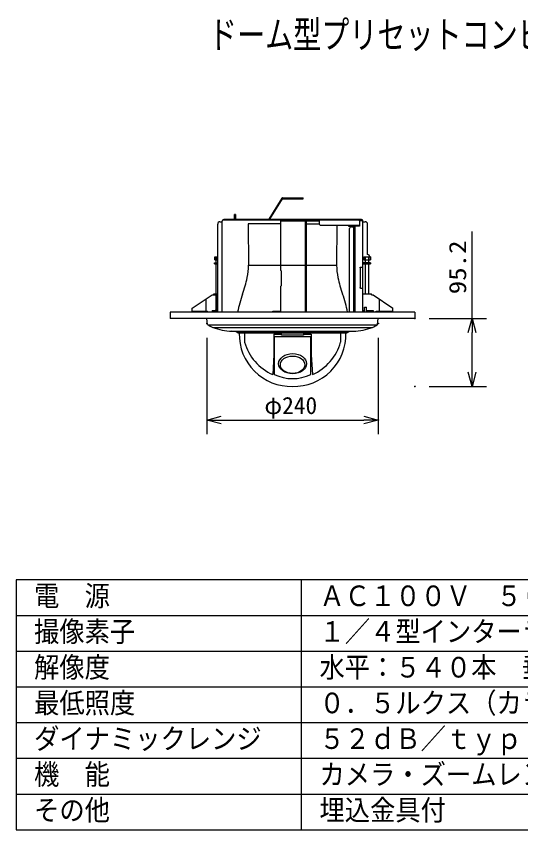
# Model space of a CAD drawing. Units: millimetres, scale not verified. Extents: x -63 to 63, y -57 to 57.
# Drawn here: x -62.5 to 8.2, y -56.5 to 57.4 of the extents above; entities that cross this region are included whole.
import ezdxf
from ezdxf.enums import TextEntityAlignment as Align

# ---------------------------------------------------------------- set-up
doc = ezdxf.new("R2010")
doc.units = ezdxf.units.MM
doc.header["$LTSCALE"] = 0.190236
doc.header["$PDMODE"] = 32
doc.header["$PDSIZE"] = 0.0951
for name, color, linetype in [('0-0_MOJI1', 2, 'Continuous'), ('0-2_GAIKEI', 7, 'Continuous'), ('0-3_WAKU', 7, 'Continuous')]:
    doc.layers.add(name, color=color, linetype=linetype)
doc.styles.add('ＭＳ ゴシック', font='')
doc.styles.get('ＭＳ ゴシック').set_extended_font_data('MS Gothic')

# ---------------------------------------------------------------- blocks, each defined once
blk = doc.blocks.new('_OPEN30')
at = {"layer": '0-3_WAKU'}
blk.add_line((0, 0), (-1, 0), dxfattribs=at)
blk.add_lwpolyline([(-1, 0.26795), (0, 0), (-1, -0.26795)], dxfattribs=at)

msp = doc.modelspace()

# ---------------------------------------------------------------- linework, layer by layer
at = {"layer": '0-2_GAIKEI', "color": 1}
for p, q in [((-25.272, 31.9194), (-27.0989, 29.0063)), ((-25.272, 31.9194), (-27.0989, 29.0063)), ((-25.2704, 31.922), (-25.272, 31.9194)), ((-25.1726, 31.9746), (-22.2987, 31.9746)), ((-25.1726, 31.9746), (-22.2987, 31.9746)), ((-23.7681, 31.8569), (-23.7681, 31.9746)), ((-22.2987, 31.8569), (-22.2987, 31.9746)), ((-22.2987, 31.8569), (-22.2987, 31.9746)), ((-26.9601, 29.0063), (-25.1726, 31.8569)), ((-26.9601, 29.0063), (-25.1726, 31.8569)), ((-25.1726, 31.8569), (-22.2987, 31.8569)), ((-25.1726, 31.8569), (-22.2987, 31.8569)), ((-25.4336, 21.8166), (-25.4336, 28.8885)), ((-21.9558, 15.9682), (-21.9558, 28.6242)), ((-21.8383, 15.9682), (-21.8383, 28.6242)), ((-29.9376, 22.5608), (-17.5982, 22.5608)), ((-25.3355, 21.7186), (-25.4336, 21.8166)), ((-25.3355, 19.7105), (-25.3355, 21.7186)), ((-25.4336, 19.6124), (-25.3355, 19.7105)), ((-25.4336, 16.125), (-25.4336, 19.6124)), ((-26.5548, 15.9682), (-26.5548, 16.125)), ((-26.5548, 16.125), (-25.4336, 16.125)), ((-31.5683, 13.1668), (-31.0025, 13.1668)), ((-25.3103, 13.0492), (-31.306, 13.0492)), ((-16.5876, 13.147), (-30.949, 13.147)), ((-30.5032, 13.0492), (-30.5032, 11.7793)), ((-26.3899, 12.8746), (-26.3899, 12.566)), ((-26.3899, 12.566), (-26.3899, 9.9851)), ((-26.3899, 12.566), (-21.1458, 12.566)), ((-26.3387, 12.566), (-26.3387, 7.2597)), ((-22.2256, 13.0492), (-25.3103, 13.0492)), ((-25.3103, 12.7717), (-25.3103, 12.8746)), ((-22.2256, 12.7717), (-25.3103, 12.7717)), ((-17.0325, 13.0492), (-22.2256, 13.0492)), ((-22.2256, 12.8746), (-22.2256, 12.7717)), ((-21.1972, 7.2597), (-21.1972, 12.566)), ((-21.1458, 12.8746), (-21.1458, 12.566)), ((-21.1458, 12.566), (-21.1458, 9.9851)), ((-16.2307, 13.0492), (-17.0325, 13.0492)), ((-17.0325, 13.0492), (-17.0325, 11.7793)), ((-16.5876, 13.147), (-16.3666, 13.2288)), ((-15.9684, 13.1668), (-16.5342, 13.1668)), ((-16.3666, 13.2288), (-15.8334, 13.2877)), ((-26.3899, 9.9851), (-26.5445, 7.2407)), ((-21.1461, 9.9851), (-20.9915, 7.2407))]:
    msp.add_line(p, q, dxfattribs=at)
at = {"layer": '0-2_GAIKEI'}
for p, q in [((-31.8989, 29.0063), (-31.8989, 29.6724)), ((-31.7814, 29.6724), (-31.8989, 29.6724)), ((-31.7814, 29.6724), (-31.7814, 29.0063)), ((-33.961, 28.6242), (-33.6331, 28.6242)), ((-33.6331, 15.9682), (-33.6331, 28.7137)), ((-33.4582, 28.8885), (-14.0064, 28.8885)), ((-33.4174, 29.0063), (-14.1189, 29.0063)), ((-33.4174, 28.8885), (-33.4174, 29.0063)), ((-33.4174, 29.0063), (-14.1189, 29.0063)), ((-33.4174, 28.8888), (-33.4174, 28.8885)), ((-25.4336, 28.7711), (-19.9851, 28.7711)), ((-21.9558, 28.6242), (-21.8383, 28.6242)), ((-19.9851, 28.2666), (-19.9851, 28.8885)), ((-14.3803, 28.7857), (-14.3803, 28.0168)), ((-13.9882, 28.7711), (-14.3803, 28.7711)), ((-14.1189, 29.0063), (-14.1189, 28.8885)), ((-13.9882, 28.7857), (-13.9882, 28.6242)), ((-13.9882, 28.6242), (-13.5752, 28.6242)), ((-13.9036, 15.9682), (-13.9036, 28.7857)), ((-34.2695, 15.9682), (-34.2695, 28.3157)), ((-25.4336, 28.3305), (-29.9722, 28.3305)), ((-29.9722, 28.3305), (-29.9374, 22.5403)), ((-21.9558, 28.3305), (-19.9851, 28.3305)), ((-17.8376, 28.1638), (-15.931, 28.1638)), ((-17.5647, 28.1638), (-17.5984, 22.5403)), ((-15.9149, 28.1343), (-14.3803, 28.1343)), ((-15.9149, 28.1343), (-15.9149, 28.0168)), ((-15.9149, 28.1343), (-15.9149, 28.0168)), ((-15.9149, 28.0168), (-15.6242, 28.0168)), ((-15.9149, 28.0168), (-15.094, 28.0168)), ((-15.7724, 15.9682), (-15.7724, 27.6862)), ((-15.7724, 15.9682), (-15.7724, 27.6495)), ((-15.5153, 27.9433), (-15.0605, 27.9433)), ((-15.2208, 27.9433), (-15.2208, 15.9682)), ((-14.3803, 28.0168), (-15.094, 28.0168)), ((-15.0605, 27.9433), (-15.0605, 15.9682)), ((-13.2668, 24.0466), (-13.2668, 28.3305)), ((-13.2668, 24.0465), (-13.2668, 28.3157)), ((-34.7103, 22.8647), (-34.2695, 22.8647)), ((-34.7103, 22.8647), (-34.4654, 22.8647)), ((-34.7103, 22.7473), (-34.7103, 22.8647)), ((-34.7103, 22.7473), (-34.7103, 22.8647)), ((-34.6733, 23.7072), (-34.6733, 23.3154)), ((-34.6733, 23.7072), (-34.2695, 23.7072)), ((-34.6733, 23.7065), (-34.6733, 23.7072)), ((-34.6733, 23.7072), (-34.6733, 23.3154)), ((-34.6733, 23.3154), (-34.2695, 23.3154)), ((-34.6733, 23.3154), (-34.4822, 23.3154)), ((-34.5637, 23.7072), (-34.5635, 23.7072)), ((-34.4654, 22.8647), (-34.4654, 23.3154)), ((-34.4654, 22.8647), (-34.4654, 23.3154)), ((-34.447, 23.3154), (-34.447, 23.7072)), ((-34.3877, 22.7473), (-34.3877, 22.8647)), ((-12.826, 22.8647), (-13.9036, 22.8647)), ((-13.7681, 23.7072), (-12.8632, 23.7072)), ((-13.7681, 23.7072), (-13.7681, 23.3154)), ((-13.7681, 23.3154), (-12.8632, 23.3154)), ((-13.5605, 22.8647), (-13.5605, 23.3154)), ((-13.542, 23.3154), (-13.542, 23.7072)), ((-13.0893, 23.3154), (-13.0893, 23.7072)), ((-13.0707, 22.8647), (-13.0707, 23.3154)), ((-12.9728, 23.7072), (-12.973, 23.7072)), ((-12.8636, 23.3154), (-12.8632, 23.3154)), ((-12.8632, 23.7072), (-12.8632, 23.3154)), ((-12.8632, 23.7065), (-12.8632, 23.7072)), ((-12.8632, 23.7072), (-12.8632, 23.3154)), ((-12.826, 22.8647), (-12.826, 22.7473)), ((-34.7103, 22.7473), (-34.2695, 22.7473)), ((-34.4654, 22.7473), (-34.7103, 22.7473)), ((-34.4654, 18.535), (-34.4654, 22.7473)), ((-34.4654, 18.535), (-34.4654, 22.7473)), ((-14.3108, 22.1596), (-14.3108, 19.4167)), ((-14.2621, 22.2574), (-13.9036, 22.2574)), ((-13.9036, 22.7473), (-12.826, 22.7473)), ((-13.5605, 18.535), (-13.5605, 22.7473)), ((-13.0707, 18.535), (-13.0707, 22.7473)), ((-37.8275, 16.5559), (-35.0534, 18.3782)), ((-35.0534, 18.3782), (-34.2695, 18.3782)), ((-35.0534, 18.3782), (-34.8218, 18.3782)), ((-34.8083, 18.535), (-34.2695, 18.535)), ((-34.8083, 18.3782), (-34.8083, 18.535)), ((-34.8083, 18.3782), (-34.8083, 18.4564)), ((-34.7962, 18.535), (-34.4751, 18.535)), ((-34.7044, 18.3782), (-34.7044, 18.535)), ((-34.4654, 16.321), (-34.4654, 18.3782)), ((-34.387, 16.321), (-34.387, 18.3782)), ((-14.2621, 19.3185), (-13.9036, 19.3185)), ((-13.891, 18.535), (-12.7279, 18.535)), ((-12.7279, 18.3782), (-12.7279, 18.535)), ((-12.7279, 18.3782), (-12.7279, 18.4564)), ((-12.7279, 18.3782), (-12.4831, 18.3782)), ((-12.7279, 18.3782), (-12.4831, 18.3782)), ((-12.4831, 18.3782), (-9.7089, 16.556)), ((-35.935, 17.7989), (-35.935, 15.9682)), ((-11.622, 17.8127), (-11.622, 16.125)), ((-40.9115, 15.9682), (-40.9115, 15.1063)), ((-40.9115, 15.9682), (-40.9115, 15.1063)), ((-6.625, 15.9682), (-40.9115, 15.9682)), ((-6.625, 15.9682), (-40.9115, 15.9682)), ((-37.8275, 15.9682), (-37.8275, 16.5559)), ((-35.935, 16.0466), (-37.8275, 16.0466)), ((-35.935, 16.125), (-35.69, 16.125)), ((-35.69, 15.9682), (-35.69, 16.125)), ((-35.0534, 16.223), (-34.2695, 16.223)), ((-35.0534, 16.223), (-35.0534, 15.9682)), ((-34.5147, 16.321), (-34.2695, 16.321)), ((-34.5147, 16.223), (-34.5147, 16.321)), ((-13.7076, 16.1446), (-13.9036, 16.1446)), ((-13.7076, 16.6834), (-13.4138, 16.6834)), ((-13.7076, 15.9682), (-13.7076, 16.6834)), ((-13.4138, 15.9682), (-13.4138, 16.6834)), ((-12.7279, 16.1446), (-13.4138, 16.1446)), ((-12.7279, 16.223), (-12.4831, 16.223)), ((-12.7279, 16.223), (-12.7279, 16.1446)), ((-12.4831, 16.223), (-12.4831, 15.9682)), ((-12.0645, 15.9682), (-12.0645, 16.125)), ((-12.0645, 16.125), (-9.7089, 16.125)), ((-9.7089, 15.9682), (-9.7089, 16.556)), ((-6.625, 15.9682), (-6.625, 15.1063)), ((-6.625, 15.9682), (-6.625, 15.1063)), ((-6.625, 15.1063), (-40.9115, 15.1063)), ((-35.6746, 14.2604), (-35.7683, 15.1063)), ((-35.6746, 14.2604), (-35.7683, 15.1063)), ((-11.8617, 14.2604), (-11.768, 15.1063)), ((-11.8617, 14.2604), (-11.768, 15.1063)), ((-6.625, 15.1063), (-11.7682, 15.1063)), ((-35.6533, 14.2118), (-11.883, 14.2118)), ((-34.9555, 13.8329), (-12.5812, 13.8329)), ((-31.7032, 13.2877), (-32.2924, 13.2978)), ((-32.2919, 13.2978), (-15.2443, 13.2978)), ((-31.7022, 13.2877), (-15.8343, 13.2877)), ((-31.5872, 13.2749), (-31.586, 13.2221)), ((-31.5189, 13.1281), (-31.306, 13.0492)), ((-16.0177, 13.1281), (-16.2307, 13.0492)), ((-15.9494, 13.2749), (-15.9507, 13.2221)), ((-15.8334, 13.2877), (-15.2443, 13.2978))]:
    msp.add_line(p, q, dxfattribs=at)
at = {"layer": '0-2_GAIKEI', "color": 3}
for p, q in [((1.3872, 15.1063), (1.3872, 27.2729)), ((-4.6128, 15.1063), (3.3872, 15.1063)), ((1.3872, 7.5862), (1.3872, 13.1063)), ((-35.7683, 12.3871), (-35.7683, -1.1267)), ((-11.7682, 12.3871), (-11.7682, -1.1267)), ((-4.6128, 5.5862), (3.3872, 5.5862)), ((-33.7682, 0.8733), (-13.7682, 0.8733))]:
    msp.add_line(p, q, dxfattribs=at)
at = {"layer": '0-2_GAIKEI', "color": 1}
for points in [[(-25.1726, 31.9746), (-25.1756, 31.9745), (-25.1786, 31.9744), (-25.1816, 31.9742), (-25.1846, 31.974), (-25.1876, 31.9736), (-25.1905, 31.9732), (-25.1935, 31.9727), (-25.1964, 31.9721), (-25.1993, 31.9715), (-25.2021, 31.9708), (-25.205, 31.97), (-25.2078, 31.9692), (-25.2106, 31.9682), (-25.2134, 31.9672), (-25.2162, 31.9662), (-25.2189, 31.9651), (-25.2216, 31.9639), (-25.2242, 31.9626), (-25.2268, 31.9613), (-25.2294, 31.9599), (-25.232, 31.9584), (-25.2345, 31.9569), (-25.237, 31.9553), (-25.2394, 31.9537), (-25.2418, 31.952), (-25.2442, 31.9502), (-25.2465, 31.9484), (-25.2488, 31.9465), (-25.251, 31.9445), (-25.2532, 31.9425), (-25.2553, 31.9405), (-25.2574, 31.9383), (-25.2594, 31.9362), (-25.2614, 31.9339), (-25.2633, 31.9316), (-25.2651, 31.9293), (-25.267, 31.9269), (-25.2687, 31.9245), (-25.2704, 31.922)], [(-30.949, 13.147), (-31.17, 13.2288), (-31.7032, 13.2877)], [(-26.3899, 12.8746), (-25.3103, 12.8746), (-25.3103, 13.0492)], [(-22.2256, 13.0492), (-22.2256, 12.8746), (-21.1458, 12.8746)]]:
    msp.add_lwpolyline(points, dxfattribs=at)
at = {"layer": '0-2_GAIKEI'}
for points in [[(-33.4174, 29.0063), (-33.4174, 29.0061), (-33.4174, 29.0054), (-33.4174, 29.0044), (-33.4174, 29.003), (-33.4174, 29.0012), (-33.4174, 28.9991), (-33.4174, 28.9967), (-33.4174, 28.994), (-33.4174, 28.9911), (-33.4174, 28.9879), (-33.4174, 28.9845), (-33.4174, 28.9808), (-33.4174, 28.9771), (-33.4174, 28.9731), (-33.4174, 28.969), (-33.4174, 28.9648), (-33.4174, 28.9606), (-33.4174, 28.9562), (-33.4174, 28.9518), (-33.4174, 28.9474), (-33.4174, 28.943), (-33.4174, 28.9386), (-33.4174, 28.9343), (-33.4174, 28.93), (-33.4174, 28.9258), (-33.4174, 28.9217), (-33.4174, 28.9178), (-33.4174, 28.914), (-33.4174, 28.9104), (-33.4174, 28.9069), (-33.4174, 28.9037), (-33.4174, 28.9008), (-33.4174, 28.8981), (-33.4174, 28.8957), (-33.4174, 28.8936), (-33.4174, 28.8918), (-33.4174, 28.8904), (-33.4174, 28.8894), (-33.4174, 28.8888)], [(-19.8823, 28.1638), (-14.8651, 28.1638), (-14.3803, 28.1638)], [(-34.6733, 23.7072), (-34.6731, 23.7072), (-34.6725, 23.7072), (-34.6715, 23.7072), (-34.6702, 23.7072), (-34.6686, 23.7072), (-34.6666, 23.7072), (-34.6644, 23.7072), (-34.6619, 23.7072), (-34.6591, 23.7072), (-34.6561, 23.7072), (-34.6529, 23.7072), (-34.6496, 23.7072), (-34.646, 23.7072), (-34.6423, 23.7072), (-34.6385, 23.7072), (-34.6346, 23.7072), (-34.6306, 23.7072), (-34.6266, 23.7072), (-34.6225, 23.7072), (-34.6184, 23.7072), (-34.6143, 23.7072), (-34.6102, 23.7072), (-34.6061, 23.7072), (-34.6021, 23.7072), (-34.5982, 23.7072), (-34.5944, 23.7072), (-34.5907, 23.7072), (-34.5872, 23.7072), (-34.5838, 23.7072), (-34.5806, 23.7072), (-34.5777, 23.7072), (-34.5749, 23.7072), (-34.5724, 23.7072), (-34.5702, 23.7072), (-34.5682, 23.7072), (-34.5666, 23.7072), (-34.5653, 23.7072), (-34.5643, 23.7072), (-34.5637, 23.7072)], [(-34.6733, 23.3154), (-34.6733, 23.3162), (-34.6733, 23.3183), (-34.6733, 23.3217), (-34.6733, 23.3264), (-34.6733, 23.3323), (-34.6733, 23.3392), (-34.6733, 23.3472), (-34.6733, 23.3562), (-34.6733, 23.366), (-34.6733, 23.3767), (-34.6733, 23.388), (-34.6733, 23.4001), (-34.6733, 23.4127), (-34.6733, 23.4258), (-34.6733, 23.4394), (-34.6733, 23.4534), (-34.6733, 23.4676), (-34.6733, 23.4821), (-34.6733, 23.4967), (-34.6733, 23.5113), (-34.6733, 23.526), (-34.6733, 23.5406), (-34.6733, 23.5551), (-34.6733, 23.5693), (-34.6733, 23.5833), (-34.6733, 23.5968), (-34.6733, 23.61), (-34.6733, 23.6226), (-34.6733, 23.6346), (-34.6733, 23.646), (-34.6733, 23.6567), (-34.6733, 23.6665), (-34.6733, 23.6754), (-34.6733, 23.6834), (-34.6733, 23.6904), (-34.6733, 23.6963), (-34.6733, 23.701), (-34.6733, 23.7044), (-34.6733, 23.7065)], [(-13.0707, 23.3154), (-13.0703, 23.3154), (-13.0692, 23.3154), (-13.0674, 23.3154), (-13.0649, 23.3154), (-13.0618, 23.3154), (-13.0581, 23.3154), (-13.0539, 23.3154), (-13.0491, 23.3154), (-13.0439, 23.3154), (-13.0383, 23.3154), (-13.0323, 23.3154), (-13.0259, 23.3154), (-13.0192, 23.3154), (-13.0123, 23.3154), (-13.0051, 23.3154), (-12.9977, 23.3154), (-12.9901, 23.3154), (-12.9825, 23.3154), (-12.9747, 23.3154), (-12.967, 23.3154), (-12.9592, 23.3154), (-12.9514, 23.3154), (-12.9438, 23.3154), (-12.9362, 23.3154), (-12.9289, 23.3154), (-12.9217, 23.3154), (-12.9147, 23.3154), (-12.908, 23.3154), (-12.9016, 23.3154), (-12.8956, 23.3154), (-12.89, 23.3154), (-12.8848, 23.3154), (-12.88, 23.3154), (-12.8758, 23.3154), (-12.8721, 23.3154), (-12.869, 23.3154), (-12.8665, 23.3154), (-12.8647, 23.3154), (-12.8636, 23.3154)], [(-12.8632, 23.7072), (-12.8634, 23.7072), (-12.864, 23.7072), (-12.865, 23.7072), (-12.8663, 23.7072), (-12.8679, 23.7072), (-12.8699, 23.7072), (-12.8721, 23.7072), (-12.8746, 23.7072), (-12.8774, 23.7072), (-12.8803, 23.7072), (-12.8835, 23.7072), (-12.8869, 23.7072), (-12.8904, 23.7072), (-12.8941, 23.7072), (-12.8979, 23.7072), (-12.9018, 23.7072), (-12.9058, 23.7072), (-12.9099, 23.7072), (-12.914, 23.7072), (-12.9181, 23.7072), (-12.9222, 23.7072), (-12.9263, 23.7072), (-12.9303, 23.7072), (-12.9343, 23.7072), (-12.9382, 23.7072), (-12.942, 23.7072), (-12.9457, 23.7072), (-12.9493, 23.7072), (-12.9526, 23.7072), (-12.9558, 23.7072), (-12.9588, 23.7072), (-12.9616, 23.7072), (-12.9641, 23.7072), (-12.9663, 23.7072), (-12.9683, 23.7072), (-12.9699, 23.7072), (-12.9712, 23.7072), (-12.9722, 23.7072), (-12.9728, 23.7072)], [(-12.8632, 23.3154), (-12.8632, 23.3162), (-12.8632, 23.3183), (-12.8632, 23.3217), (-12.8632, 23.3264), (-12.8632, 23.3323), (-12.8632, 23.3392), (-12.8632, 23.3472), (-12.8632, 23.3562), (-12.8632, 23.366), (-12.8632, 23.3767), (-12.8632, 23.388), (-12.8632, 23.4001), (-12.8632, 23.4127), (-12.8632, 23.4258), (-12.8632, 23.4394), (-12.8632, 23.4534), (-12.8632, 23.4676), (-12.8632, 23.4821), (-12.8632, 23.4967), (-12.8632, 23.5113), (-12.8632, 23.526), (-12.8632, 23.5406), (-12.8632, 23.5551), (-12.8632, 23.5693), (-12.8632, 23.5833), (-12.8632, 23.5968), (-12.8632, 23.61), (-12.8632, 23.6226), (-12.8632, 23.6346), (-12.8632, 23.646), (-12.8632, 23.6567), (-12.8632, 23.6665), (-12.8632, 23.6754), (-12.8632, 23.6834), (-12.8632, 23.6904), (-12.8632, 23.6963), (-12.8632, 23.701), (-12.8632, 23.7044), (-12.8632, 23.7065)], [(-14.3108, 22.1596), (-14.3085, 22.1897), (-14.3017, 22.217), (-14.2909, 22.2387), (-14.2774, 22.2527), (-14.2621, 22.2574)], [(-14.2621, 19.3185), (-14.2774, 19.3232), (-14.2909, 19.3373), (-14.3017, 19.359), (-14.3085, 19.3863), (-14.3108, 19.4167)]]:
    msp.add_lwpolyline(points, dxfattribs=at)
for centre, radius, start, end in [((-33.961, 28.3157), 0.3085, 90, 180), ((-33.4582, 28.7137), 0.1748, 90, 180), ((-14.4831, 28.7857), 0.1028, 0, 90), ((-14.0911, 28.7857), 0.1028, 0, 90), ((-14.0064, 28.7857), 0.1028, 0, 90), ((-13.5752, 28.3157), 0.3085, 0, 90), ((-19.8823, 28.2666), 0.1028, 180, 270), ((-15.5153, 27.6862), 0.2571, 90, 180), ((-13.3157, 23.7073), 0.3427, 359.98265, 81.79299), ((-38.164, 22.5406), 8.2264, 347.90147, 359.99816), ((-9.3718, 22.5406), 8.2264, 180.00184, 192.09853), ((-48.1711, 24.6819), 18.46, 340.44142, 347.91306), ((0.6353, 24.6819), 18.46, 192.08694, 199.55858), ((-13.6374, 12.4066), 18.1905, 160.42213, 168.7087), ((-33.8984, 12.4066), 18.1905, 11.2913, 19.57787), ((-35.5928, 14.2695), 0.0823, 186.3204, 234.01969), ((-33.9197, 16.574), 2.9301, 234.01969, 249.30568), ((-32.0101, 21.5957), 8.3026, 249.22404, 268.05386), ((-15.5262, 21.5957), 8.3026, 271.94614, 290.77596), ((-13.6166, 16.574), 2.9301, 290.69432, 305.98031), ((-11.9435, 14.2695), 0.0823, 305.98031, 353.6796), ((-31.4832, 13.2245), 0.1028, 181.33634, 249.66839), ((-23.9724, 12.855), 7.2717, 178.46891, 271.61113), ((-23.5635, 12.855), 7.2717, 268.38887, 1.53109), ((-16.0535, 13.2245), 0.1028, 290.33161, 358.66366)]:
    msp.add_arc(centre, radius, start, end, dxfattribs=at)
at = {"layer": '0-2_GAIKEI', "color": 1}
for centre, radius, start, end in [((-23.7681, 13.658), 6.9922, 195.58618, 246.60503), ((-23.7676, 13.658), 6.9922, 293.39497, 344.41382), ((-23.768, 12.526), 5.8603, 243.98071, 296.02001)]:
    msp.add_arc(centre, radius, start, end, dxfattribs=at)
for centre, major_axis, ratio in [((-23.768, 8.7592), (1.9532, 0), 0.723288), ((-23.768, 8.6097), (1.7169, 0), 0.707354)]:
    msp.add_ellipse(centre, major_axis=major_axis, ratio=ratio, dxfattribs=at)
at = {"layer": '0-3_WAKU', "color": 4}
for p, q in [((62.5001, -21.5), (-62.5001, -21.5)), ((-62.5001, -21.5), (-62.5001, -56.5001)), ((-22.5, -56.5001), (-22.5, -21.5)), ((-62.5001, -56.5001), (62.5001, -56.5001))]:
    msp.add_line(p, q, dxfattribs=at)
at = {"layer": '0-3_WAKU', "color": 1}
for p, q in [((-62.5001, -26.5), (62.5001, -26.5)), ((-62.5001, -31.5001), (62.5001, -31.5001)), ((-62.5001, -36.5001), (62.5001, -36.5001)), ((-62.5001, -41.5001), (62.5001, -41.5001)), ((-62.5001, -46.5001), (62.5001, -46.5001)), ((-62.5001, -51.5001), (62.5001, -51.5001))]:
    msp.add_line(p, q, dxfattribs=at)
at = {"layer": '0-3_WAKU'}
for p in [(-6.6128, 15.1063), (1.3872, 15.1063), (-35.7683, 14.3871), (-11.7682, 14.3871), (-6.6128, 5.5862), (-11.7682, 0.8733)]:
    msp.add_point(p, dxfattribs=at)

# ---------------------------------------------------------------- block references
at = {"layer": '0-2_GAIKEI', "xscale": 2, "yscale": 2}
for p, rotation in [((1.3872, 15.1063), 90), ((1.3872, 5.5862), 270), ((-35.7683, 0.8733), 180)]:
    msp.add_blockref('_OPEN30', p, dxfattribs=dict(at, rotation=rotation))
msp.add_blockref('_OPEN30', (-11.7682, 0.8733), dxfattribs=at)

# ---------------------------------------------------------------- texts
at = {"layer": '0-0_MOJI1', "style": 'ＭＳ ゴシック'}
for s, height, width, p in [('ドーム型プリセットコンビネーションカメラ（金具付）', 3.848, 0.75, (-35.5001, 51.7599)), ('電\u3000源', 2.887, 0.9, (-60.0001, -26.0552)), ('ＡＣ１００Ｖ\u3000５０／６０Ｈｚ', 2.887, 0.9, (-20, -26.0552)), ('撮像素子', 2.887, 0.9, (-60.0001, -31.0552)), ('１／４型インターライン転送方式ＣＣＤ', 2.887, 0.9, (-20, -31.0552)), ('解像度', 2.887, 0.9, (-60.0001, -36.0552)), ('水平：５４０本\u3000垂直：３５０本以上（中心部）', 2.887, 0.9, (-20, -36.0552)), ('最低照度', 2.887, 0.9, (-60.0001, -41.0552)), ('０．５ルクス（カラーモード）', 2.887, 0.9, (-20, -41.0552)), ('ダイナミックレンジ', 2.887, 0.9, (-60.0001, -46.0552)), ('５２ｄＢ／ｔｙｐ', 2.887, 0.9, (-20, -46.0552)), ('機\u3000能', 2.887, 0.9, (-60.0001, -51.0552)), ('カメラ・ズームレンズ・回転台一体型', 2.887, 0.9, (-20, -51.0552)), ('その他', 2.887, 0.9, (-60.0001, -56.0552)), ('埋込金具付', 2.887, 0.9, (-20, -56.0552))]:
    msp.add_text(s, height=height, dxfattribs=dict(at, width=width)).set_placement(p, align=Align.BOTTOM_LEFT)
at = {"layer": '0-2_GAIKEI', "color": 3, "style": 'ＭＳ ゴシック', "width": 1.15}
msp.add_text('95.2', height=2.406, rotation=90, dxfattribs=at).set_placement((1.2776, 18.4822), align=Align.BOTTOM_LEFT)
at = {"layer": '0-2_GAIKEI', "color": 3, "style": 'ＭＳ ゴシック'}
msp.add_text('φ240', height=2.406, dxfattribs=at).set_placement((-27.7217, 0.9829), align=Align.BOTTOM_LEFT)

doc.saveas('drawing.dxf')
